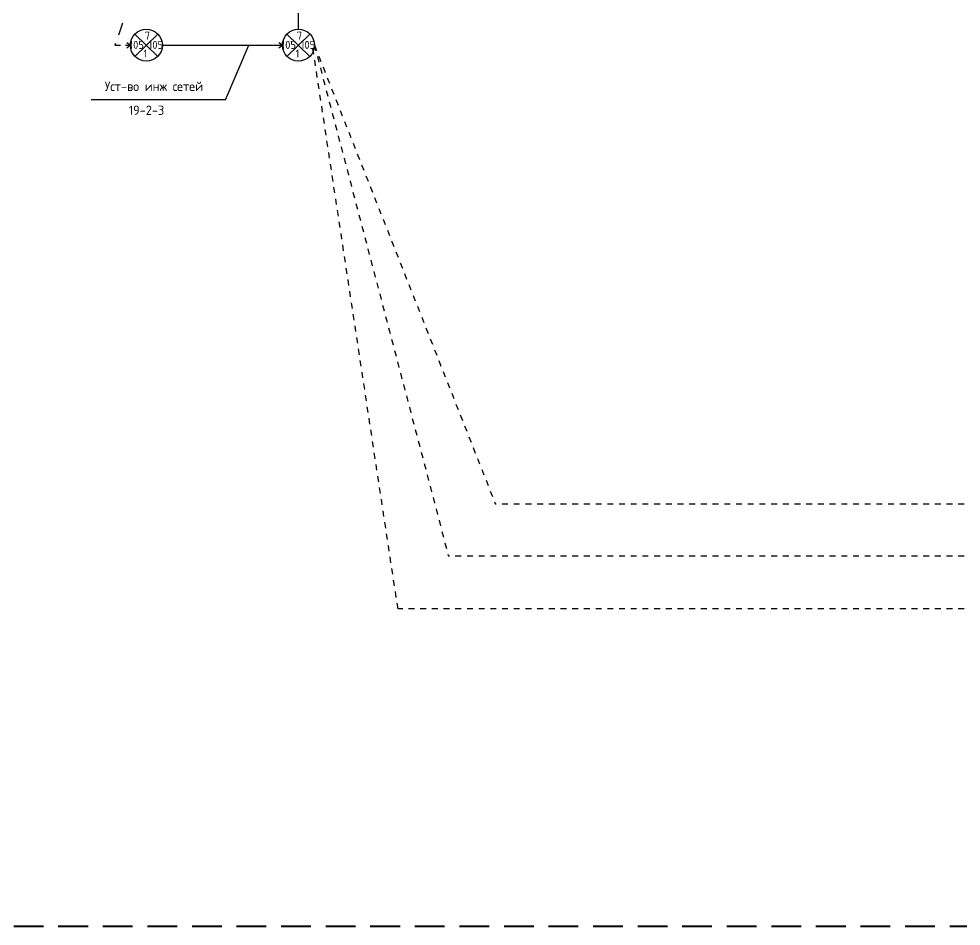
# Model space of a CAD drawing. Header units: millimetres. Extents: x -782 to 10910, y 3841 to 9763.
# Drawn here: x 3364.9 to 3566.3, y 8333.9 to 8528 of the extents above; entities that cross this region are included whole.
import ezdxf

# ---------------------------------------------------------------- set-up
doc = ezdxf.new("R2010")
doc.units = ezdxf.units.MM
doc.linetypes.add('DASHED2', pattern=[9.525, 6.35, -3.175])
doc.linetypes.add('JIS_02_1.2', pattern=[2.5, 1.25, -1.25])
doc.layers.add('A0-08', color=101, linetype='Continuous')
doc.styles.add('GOST-2.304_Type-B', font='GOST_Common.ttf')

msp = doc.modelspace()

# ---------------------------------------------------------------- linework, layer by layer
at = {"lineweight": 25}
for p, q in [((3424.681601, 8525.75339), (3424.681601, 8530.568608)), ((3388.751805, 8522.333431), (3387.996407, 8522.870721)), ((3421.251805, 8522.333431), (3420.496407, 8522.870721)), ((3388.013394, 8521.798472), (3388.751805, 8522.333431)), ((3409.126063, 8510.678029), (3414.082993, 8522.333445)), ((3420.513394, 8521.798472), (3421.251805, 8522.333431)), ((3409.126063, 8510.678029), (3380.358205, 8510.678029))]:
    msp.add_line(p, q, dxfattribs=at)
at = {"lineweight": -3}
for p, q in [((3387.086541, 8527.08651), (3386.197639, 8524.47496)), ((3385.600222, 8522.719778), (3385.468719, 8522.333431)), ((3385.468719, 8522.333431), (3386.689951, 8522.333431)), ((3387.7486, 8522.333431), (3388.751805, 8522.333431)), ((3395.601546, 8522.333445), (3421.251785, 8522.333445))]:
    msp.add_line(p, q, dxfattribs=at)
at = {"linetype": 'JIS_02_1.2', "lineweight": -3}
for p, q in [((3445.965984, 8401.765977), (3427.796936, 8521.5582)), ((3428.101546, 8522.333445), (3466.783294, 8424.207643)), ((3428.101546, 8522.333445), (3456.750844, 8413.067019)), ((3699.461656, 8424.207643), (3466.783294, 8424.207643)), ((3699.461679, 8413.104797), (3456.750844, 8413.067019)), ((3699.461656, 8401.815566), (3445.965984, 8401.765977))]:
    msp.add_line(p, q, dxfattribs=at)
at = {"linetype": 'DASHED2', "lineweight": 40}
msp.add_line((3240.01722, 8333.924791), (3884.77308, 8333.924791), dxfattribs=at)
at = {"layer": 'A0-08', "color": 0, "lineweight": 25}
for p, q in [((3389.721794, 8524.709445), (3394.641408, 8519.957445)), ((3392.181601, 8522.333445), (3394.62518, 8524.726132)), ((3422.221794, 8524.709445), (3427.141408, 8519.957445)), ((3424.681601, 8522.333445), (3427.12518, 8524.726132)), ((3389.738023, 8519.940758), (3392.181601, 8522.333445)), ((3422.238023, 8519.940758), (3424.681601, 8522.333445))]:
    msp.add_line(p, q, dxfattribs=at)
for centre in [(3392.181601, 8522.333445), (3424.681601, 8522.333445)]:
    msp.add_circle(centre, 3.419945, dxfattribs=at)

# ---------------------------------------------------------------- texts
at = {"layer": 'A0-08', "color": 0, "lineweight": 25, "attachment_point": 1, "style": 'GOST-2.304_Type-B'}
for s, width, insert, char_height in [('7', 2.49875162, (3391.837839, 8525.247237), 1.709973), ('7', 2.49875162, (3424.337839, 8525.247237), 1.709973), ('105', 2.49875162, (3388.537764, 8523.268172), 1.7099725), ('105', 2.65436947, (3392.642566, 8523.268172), 1.7099725), ('105', 2.49875162, (3421.037764, 8523.268172), 1.7099725), ('105', 2.65436947, (3425.142566, 8523.268172), 1.7099725), ('1', 2.49875162, (3391.559436, 8521.410618), 1.709973), ('1', 2.49875162, (3424.059436, 8521.410618), 1.709973), ('19-2-3', 16.29284349, (3388.406367, 8509.432061), 2)]:
    msp.add_mtext_dynamic_manual_height_columns(s, width=width, gutter_width=12.5, heights=[0], dxfattribs=dict(at, insert=insert, char_height=char_height))
at = {"layer": 'A0-08', "color": 0, "insert": (3383.311417, 8514.545002), "char_height": 2, "attachment_point": 1, "style": 'GOST-2.304_Type-B'}
msp.add_mtext_dynamic_manual_height_columns('Уст-во инж сетей', width=61.19444274, gutter_width=12.5, heights=[0], dxfattribs=at)

doc.saveas('drawing.dxf')
